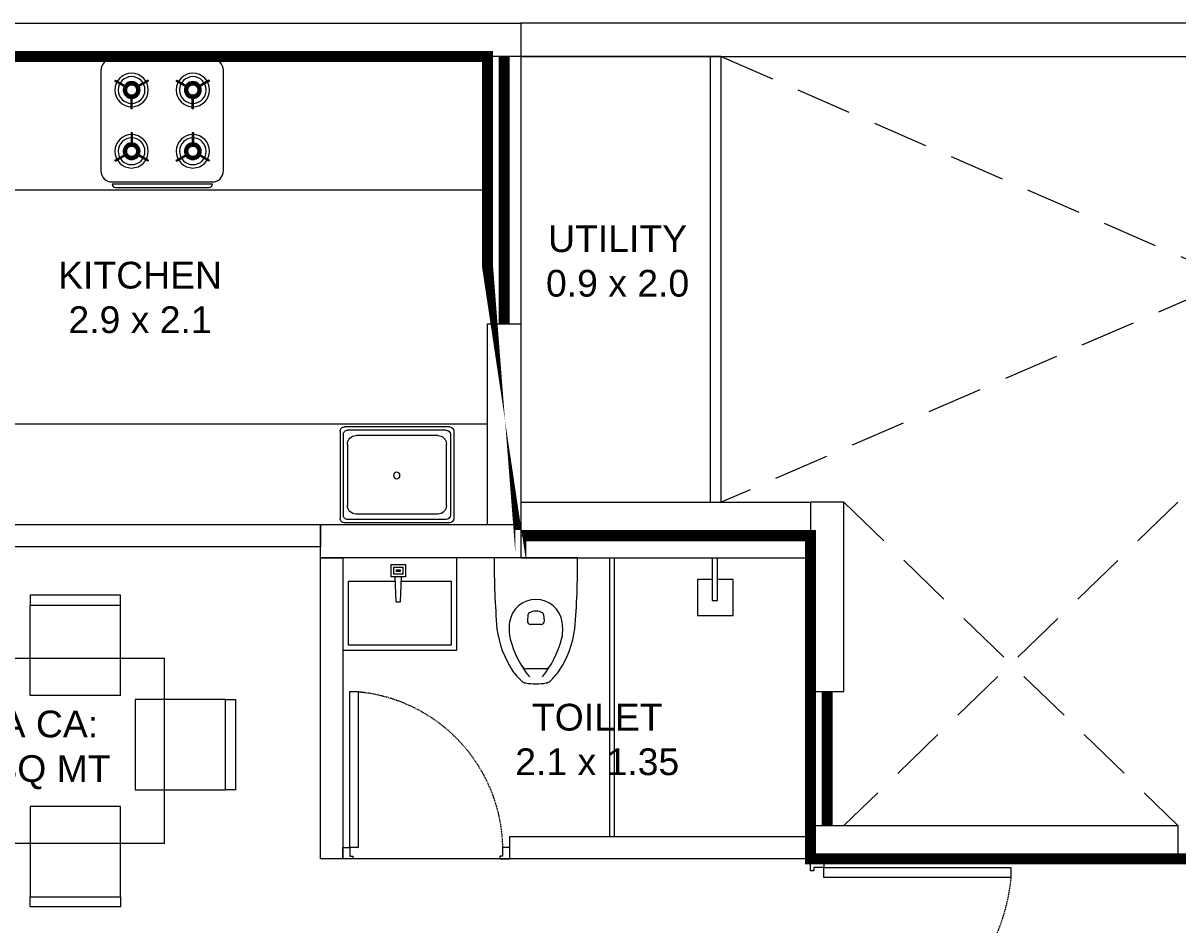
# Model space of a CAD drawing. Header units: inches. Extents: x 27644242 to 29005101, y -955243 to 216979.
# Drawn here: x 28739331 to 28744516, y -830350 to -826303 of the extents above; entities that cross this region are included whole.
import ezdxf

# ---------------------------------------------------------------- set-up
doc = ezdxf.new("R2010")
doc.units = ezdxf.units.IN
doc.header["$MEASUREMENT"] = 0
doc.set_wipeout_variables(frame=1)
for name, pattern in [('DASHED', [0.75, 0.5, -0.25]), ('DASHED2', [0.375, 0.25, -0.125]), ('HIDDEN', [0.375, 0.25, -0.125])]:
    doc.linetypes.add(name, pattern=pattern)
doc.layers.get('Defpoints').update_dxf_attribs({"color": 8})
for name, color, linetype, lineweight in [('AHC-A-DUCT', 14, 'HIDDEN', 5), ('DOOR', 4, 'Continuous', 0), ('ELEVATION', 40, 'Continuous', 13), ('FURN', 250, 'Continuous', 0), ('WALL', 7, 'Continuous', 20), ('WINDOW', 162, 'Continuous', 13)]:
    doc.layers.add(name, color=color, linetype=linetype, lineweight=lineweight)
doc.layers.add('text', color=7, linetype='Continuous')
doc.styles.add('AMITS', font='arial.ttf')

# ---------------------------------------------------------------- blocks, each defined once
blk = doc.blocks.new('KITCHEN')
at = {"layer": 'FURN'}
for p, q in [((-135610.396807738, 231798.9129835829, -6.80196420895e-05), (-135610.3967804788, 232190.0503932484, -6.80196420895e-05)), ((-135596.0179137137, 231813.2918504026, -6.80196420895e-05), (-135596.0179134736, 232175.6714994093, -6.80196420895e-05)), ((-135119.8276988504, 232209.4809657279, -6.80196420895e-05), (-135590.9658428584, 232209.4812943557, -6.80196420895e-05)), ((-135134.2065928738, 232195.1020989082, -6.80196420895e-05), (-135576.5869758541, 232195.1024005169, -6.80196420895e-05)), ((-135114.7756603756, 231813.2911255263, -6.80196420895e-05), (-135114.7756871345, 232175.6711612883, -6.80196420895e-05)), ((-135100.3967933704, 231798.9122316876, -6.80196420895e-05), (-135100.3967931102, 232190.0500281079, -6.80196420895e-05)), ((-135577.9473870879, 231857.0484814852, -6.80196420895e-05), (-135577.9471982807, 232131.914386686, -6.80196420895e-05)), ((-135171.7082867654, 232170.7759577617, -6.80196420895e-05), (-135539.0853230409, 232170.7761889008, -6.80196420895e-05)), ((-135132.8464845517, 232131.9140825215, -6.80196420895e-05), (-135132.8466733589, 231857.0481773207, -6.80196420895e-05)), ((-135171.7085485978, 231818.1863751068, -6.80196420895e-05), (-135539.0855848742, 231818.1866062462, -6.80196420895e-05)), ((-135119.8276991367, 231779.4812940964, -6.80196420895e-05), (-135590.9658431448, 231779.4809659872, -6.80196420895e-05)), ((-135134.2065931401, 231793.8601609361, -6.80196420895e-05), (-135576.5869761204, 231793.8598598058, -6.80196420895e-05))]:
    blk.add_line(p, q, dxfattribs=at)
blk.add_circle((-135356.2811818646, 231997.3440837172, -6.80196420895e-05), 14.57318952194355, dxfattribs=at)
for centre, radius, start, end in [((-135590.9658611147, 232190.050374992, -6.80196420895e-05), 19.43091936259141, 89.99994611887881, 179.9999461722396), ((-135576.5869941105, 232175.6714811533, -6.80196420895e-05), 19.43091936377012, 89.99994611887881, 179.9999461722396), ((-135134.2066064977, 232175.6711795446, -6.80196420895e-05), 19.4309193628743, 359.9999461722396, 89.99994611887881), ((-135119.8277124743, 232190.0500463643, -6.80196420895e-05), 19.4309193628743, 359.9999461722396, 89.99994611887881), ((-135539.0853595535, 232131.9143501736, -6.80196420895e-05), 38.86183872754022, 89.99994611887881, 179.9999461722396), ((-135171.708323278, 232131.914119034, -6.80196420895e-05), 38.86183872636153, 359.9999461722396, 89.99994611887881), ((-135576.5869943496, 231813.2918686302, -6.80196420895e-05), 19.43091936377012, 180.000053747719, 270.0000538010799), ((-135539.0855483616, 231857.0484449725, -6.80196420895e-05), 38.86183872664441, 179.9999461722396, 269.9999461188789), ((-135171.7085120852, 231857.0482138331, -6.80196420895e-05), 38.86183872636153, 269.9999461188789, 359.9999461722396), ((-135134.2066067369, 231813.2921697604, -6.80196420895e-05), 19.4309193628743, 270.0000538010799, 5.37477190742e-05), ((-135590.965861374, 231798.9118853508, -6.80196420895e-05), 19.43091936259141, 180.000053747719, 270.0000538010799), ((-135119.8277127335, 231798.91221346, -6.80196420895e-05), 19.4309193628743, 270.0000538010799, 5.37477190742e-05)]:
    blk.add_arc(centre, radius, start, end, dxfattribs=at)
blk = doc.blocks.new('A$C3D5F2F58')
at = {"color": 0, "linetype": 'ByBlock'}
blk.add_wipeout([(187.50011628095314, 0.0007029809106882112), (-187.49988645238258, 0.002141109449553369), (-185.4461327599712, -124.79427701764467), (-182.64319708290714, -194.17809506666697), (-178.67937656536208, -263.2553945867189), (-175.94513293807603, -301.96418667944084), (-169.5233772166112, -348.5784110480934), (-150.65958313053636, -414.79895548603076), (-143.60576840086605, -432.7434513807498), (-131.4359386546992, -459.4194672303872), (-111.55101623162273, -495.3515091896269), (-106.00146373602581, -504.16207614979146), (-86.31187905213665, -529.656873245913), (-71.77004263157346, -545.0922721066611), (-63.7535681235704, -552.6522667291487), (-55.820945889355016, -558.0207123471199), (-40.62732903216272, -561.9569644665341), (-22.650784500767486, -564.0576937184092), (3.1191860226782637, -564.9819712372704), (29.623588182085655, -563.386044606136), (46.7036936595033, -560.9708889653714), (55.816613053843184, -558.0211040811308), (74.1694634542315, -542.702967029331), (100.9077609306371, -511.3725559020884), (135.40578869359751, -451.2000398289068), (158.3135983791637, -392.2332935974886), (171.18299652454425, -340.03528904007953), (178.86706809347294, -260.36256015572616), (185.06888550975071, -136.10103552398238), (187.40490855322727, -46.04541111191347)], dxfattribs=at)
for p, q in [((-187.5010972647469, 0.0007029809116829711), (187.5010972647469, -0.0007029809116829711)), ((-0.0001206899869430345, -62.50032787627106), (-0.0001206899869430345, -62.50032787627106)), ((-38.34417684682921, -282.4441069934812), (-35.83019779135429, -255.1767006467769)), ((35.8281326717879, -255.1771965825794), (38.34190726578163, -282.4443945058781)), ((-24.19961533470996, -297.9528777467137), (24.19722946341426, -297.9530591965788)), ((-42.54204804944675, -496.8174885845067), (42.53839828186392, -496.8178075689004))]:
    blk.add_line(p, q, dxfattribs=at)
at = {"color": 0, "linetype": 'ByBlock', "extrusion": (0, 0, -1)}
for centre, major_axis, ratio, start_param, end_param in [((3903.021715754829, 5.336121362867516), (4087.626111640523, 164.3945008557587), 0.9402469974905732, 3.100231840976132, 3.182953466203625), ((-3903.021442387271, 5.368060991073435), (-4087.624769956175, 164.4278580952963), 0.9402470159297139, 3.100231840975885, 3.182953466203453), ((-0.0009514335361018311, -305.0664631726902), (84.37101153350417, 84.3710115335042), 0.9999999999999825, 4.0733299556064, 6.922251383800011), ((-27.34333802255787, -255.9594638445444), (6.026525934484352, 6.026525934484353), 0.9999999999973382, 4.018939732921321, 4.852375116918253), ((-0.001057996767485747, -292.2711204833024), (-38.16791187460797, 38.16791187460796), 0.9999999999999851, 0.139987881863427, 1.430815943345945), ((27.34126703434958, -255.9596688687827), (6.026537183955396, 6.026537183955397), 0.9999999999970494, -0.1399786381201538, 0.6934719302451016), ((86.94657025271954, -319.104996327497), (146.6450412105385, 146.6450412105385), 0.9999999999999918, 3.705861349966813, 4.079164587688122), ((-24.19956207924042, -283.7482577751036), (10.0441831062959, 10.0441831062959), 0.9999999999995852, 2.356198239399527, 4.018928911878863), ((24.19728271947315, -283.7484392249714), (-10.04417346387967, 10.04417346387967), 0.9999999999995556, 2.264264766379833, 3.926994566194867), ((-86.94888745475691, -319.1043443575218), (-146.6450412105745, 146.6450412105745), 0.9999999999999966, 2.204028217905958, 2.577331455627266), ((275.8096101164956, -257.5165176812914), (321.4138594013794, 321.4138594013795), 0.9999999999999842, 3.353440802212683, 3.793890346916726), ((-275.8114654978235, -257.514449539239), (-321.413859401371, 321.4138594013709), 0.9999999999999198, 2.489302284144396, 2.92975182884846), ((326.3046916335552, -245.8093728538863), (-323.4226960226756, 323.4226960226755), 0.9999999999998977, 4.816657477375592, 5.235079919721876), ((-326.3066865018882, -245.806926078347), (-323.4226960226392, 323.4226960226392), 0.9999999999998939, 2.618908689068238, 3.037332178612136), ((119.317531459139, -350.4991460226909), (192.8483156408264, 192.8483156408265), 0.9999999999996505, 3.092098341611679, 3.328461824491127), ((-42.54196283946294, -474.0900966303486), (16.07069297006956, 16.07069297006956), 0.9999999999997307, 2.356198239399343, 3.38783600578178), ((42.53848349126565, -474.0904156141503), (16.0707090407633, 16.0707090407633), 0.9999999999999711, 1.324558553155231, 2.356198239399556), ((-119.3203113403979, -350.4982513199195), (192.848315640911, 192.8483156409111), 0.9999999999995629, 1.383934654308197, 1.620297613588678), ((-40.86965387194141, -527.3831097477766), (24.10605552579581, 24.10605552579582), 0.9999999999997885, 2.52830116013461, 3.092098516144597), ((-0.001305734640482115, -292.2739921861062), (-192.8462850393787, 192.8462850393787), 0.9999999999999838, 3.754889937231234, 4.099098604700583), ((40.86554763679669, -527.3834161899506), (24.10603945512559, 24.1060394551256), 0.9999999999991802, 1.620297613588609, 2.184094812518512)]:
    blk.add_ellipse(centre, major_axis=major_axis, ratio=ratio, start_param=start_param, end_param=end_param, dxfattribs=at)
blk = doc.blocks.new('A$C3E645E75')
at = {"extrusion": (0, 0, -1), "zscale": -0.9999999999999998, "rotation": 179.9999999999989}
blk.add_blockref('A$C3D5F2F58', (0.0001145812657341594, 0.001422045185563547), dxfattribs=at)
blk = doc.blocks.new('A$C3C731254-flat-1')
at = {"layer": 'FURN'}
for p, q in [((-77430.43748003093, -2801.689654865157), (-77317.8748892299, -2796.971816414385)), ((-77430.43748000963, -2819.970071324147), (-77430.67847345052, -2801.689654865302)), ((-77430.43748000963, -2819.970071324147), (-77317.87488921489, -2824.687909652857))]:
    blk.add_line(p, q, dxfattribs=at)
for points in [[(-77233.28092653771, -3060.590108068543), (-77647.68076634045, -3060.590108293196), (-77647.6807665959, -2547.467935639521), (-77233.28092680452, -2547.467935414868)], [(-77262.74279708727, -2843.048399874649), (-77262.74279714511, -2778.289552053029), (-77317.87488925141, -2778.289552060189), (-77317.87488920493, -2843.04839988178)], [(-77274.95999168088, -2830.831205317023), (-77274.95999170274, -2790.506746669416), (-77305.65769463503, -2790.506746663305), (-77305.65769462456, -2830.831205310911)], [(-77287.17718628586, -2818.614010713907), (-77287.17718628311, -2802.723941240285), (-77293.44050005279, -2802.723941243661), (-77293.44050003283, -2818.614010717312)]]:
    blk.add_lwpolyline(points, close=True, dxfattribs=at)
blk.add_lwpolyline([(-77338.50133330109, -2823.82339306979), (-77338.50133318597, -3036.155718951602), (-77623.24637716833, -3036.155719105969), (-77623.24637740865, -2571.902324800263), (-77338.50133343766, -2571.902324645896), (-77338.50133330381, -2797.836333065352)], dxfattribs=at)
blk = doc.blocks.new('A$C3A956F37-flat-1')
at = {"layer": 'FURN'}
blk.add_line((-168.3018512507224, 90.21167682122905), (-6.357986057992093e-05, 90.21167732175672), dxfattribs=at)
for points in [[(-97.08217719242748, 66.7323122372909), (-97.08217699390661, -2.887973096221685e-07), (-258.5135283042036, -7.690396159887314e-07), (-258.5135287844423, 161.4313505413011), (-97.08217747414528, 161.4313510215434), (-97.08217726227304, 90.21167703301762)], [(-6.351125193759799e-05, 67.13475424569333), (-191.3787742581335, 67.13475367650972), (-191.3787743267858, 90.21167675257311), (-168.3018512507224, 90.21167682122905)]]:
    blk.add_lwpolyline(points, dxfattribs=at)
blk = doc.blocks.new('DOOR_750')
at = {"layer": 'DOOR'}
for points in [[(-70, 50), (-32.5, 50), (-32.5, 750), (-70, 750)], [(-750, 50), (-717.5, 50), (-717.5, 12.5), (-705, 12.5), (-705, 0), (-750, 0)], [(0, 50), (-32.5, 50), (-32.5, 12.5), (-45, 12.5), (-45, 0), (0, 0)]]:
    blk.add_lwpolyline(points, close=True, dxfattribs=at)
at = {"layer": 'DOOR', "linetype": 'DASHED', "ltscale": 10}
blk.add_arc((-2.421077079540668, 38.02074629857511), 715.1792562178572, 95.42209849767376, 179.0402507183887, dxfattribs=at)
blk = doc.blocks.new('hob')
at = {"layer": 'FURN', "extrusion": (2e-16, 7.342489320000001e-08, 0.9999999999999974)}
for p, q in [((-747640.0917034821, 890446.8354195151), (-747612.5579157397, 890399.1455002223)), ((-747635.7615764627, 890449.3354195151), (-747608.2277887221, 890401.6455002222)), ((-747280.1291814615, 890449.3354195151), (-747307.6629692019, 890401.6455002222)), ((-747275.799054442, 890446.8354195151), (-747303.3328421824, 890399.1455002223)), ((-747510.4817989618, 890377.0051062517), (-747565.5493744445, 890377.0051062517)), ((-747510.4817989618, 890372.0051062517), (-747565.5493744445, 890372.0051062517)), ((-747405.4089589603, 890377.0051062517), (-747350.3413834795, 890377.0051062517)), ((-747405.4089589603, 890372.0051062517), (-747350.3413834795, 890372.0051062517)), ((-747640.0917034821, 890302.1747929864), (-747612.5579157397, 890349.8647122794)), ((-747635.7615764627, 890299.6747929862), (-747608.2277887221, 890347.3647122792)), ((-747280.1291814615, 890299.6747929862), (-747307.6629692019, 890347.3647122792)), ((-747275.799054442, 890302.1747929864), (-747303.3328421824, 890349.8647122794)), ((-747640.0917034821, 890171.8354195151), (-747612.5579157397, 890124.1455002223)), ((-747635.7615764627, 890174.3354195151), (-747608.2277887221, 890126.6455002222)), ((-747280.1291814615, 890174.3354195151), (-747307.6629692019, 890126.6455002222)), ((-747275.799054442, 890171.8354195151), (-747303.3328421824, 890124.1455002223)), ((-747640.0917034821, 890027.1747929862), (-747612.5579157397, 890074.8647122794)), ((-747635.7615764627, 890024.6747929864), (-747608.2277887221, 890072.3647122794)), ((-747510.4817989618, 890102.0051062516), (-747565.5493744445, 890102.0051062516)), ((-747510.4817989618, 890097.0051062519), (-747565.5493744445, 890097.0051062519)), ((-747405.4089589603, 890102.0051062498), (-747350.3413834795, 890102.0051062498)), ((-747405.4089589603, 890097.0051062498), (-747350.3413834795, 890097.0051062498)), ((-747280.1291814615, 890024.6747929864), (-747307.6629692019, 890072.3647122794)), ((-747275.799054442, 890027.1747929862), (-747303.3328421824, 890074.8647122794))]:
    blk.add_line(p, q, dxfattribs=at)
at = {"layer": 'FURN', "extrusion": (2e-16, 7.342489320000001e-08, 0.9999999999999974), "elevation": 0.06695608915302599}
for points in [[(-747232.9450263028, 889962.0050052701), (-747682.9450263027, 889962.0050052701, -0.4142135623730929), (-747732.9450263027, 890012.0050052705), (-747732.9450263027, 890462.0050052705, -0.4142135623730951), (-747682.9450263007, 890512.0050052704), (-747232.9450263007, 890512.0050052704, -0.4142135623730971), (-747182.9450263027, 890462.0050052705), (-747182.9450263027, 890012.0050052705, -0.4142135623730951)], [(-747172.9450263007, 890462.0050052705, -0.4142135623730951), (-747157.945026301, 890447.0050052704), (-747157.9450263027, 890027.0050052701, -0.4142135623730951), (-747172.9450263028, 890012.0050052705), (-747172.9450263028, 890027.0050052701)]]:
    blk.add_lwpolyline(points, format="xyb", close=True, dxfattribs=at)
at = {"layer": 'FURN', "extrusion": (2e-16, 7.342489320000001e-08, 0.9999999999999974), "const_width": 20, "elevation": 0.06695608915302599}
for points in [[(-747625.4450263027, 890374.5050052705, 1), (-747565.445026301, 890374.5050052705, 1)], [(-747290.4457316212, 890374.5050052705, 1), (-747350.4457316212, 890374.505005272, 1)], [(-747625.4450263027, 890099.5050052704, -1), (-747565.4450263028, 890099.5050052704, -1)], [(-747290.4457316212, 890099.5050052704, 1), (-747350.4457316212, 890099.5050052704, 1)]]:
    blk.add_lwpolyline(points, format="xyb", close=True, dxfattribs=at)
at = {"layer": 'FURN', "extrusion": (2e-16, 7.342489320000001e-08, 0.9999999999999974)}
for centre, radius in [((-747595.445026301, 890374.5051062476, 0.0653756527670075), 75), ((-747595.445026301, 890374.5051062476, 0.0653756527670075), 60.00000000000001), ((-747320.4457316212, 890374.5051062497, 0.06537565276706461), 75), ((-747320.4457316212, 890374.5051062497, 0.06537565276706461), 60.00000000000001), ((-747595.445026301, 890374.5051062476, 0.0653756527670075), 37.50000000000001), ((-747320.4457316212, 890374.5051062497, 0.06537565276706461), 37.50000000000001), ((-747595.4450263028, 890099.5051062478, 0.0653554609213856), 75), ((-747320.4457316212, 890099.5051062478, 0.0653554609214416), 75), ((-747595.4450263028, 890099.5051062478, 0.0653554609213856), 60.00000000000001), ((-747595.4450263028, 890099.5051062478, 0.0653554609213856), 37.50000000000001), ((-747320.4457316212, 890099.5051062478, 0.0653554609214416), 60.00000000000001), ((-747320.4457316212, 890099.5051062478, 0.0653554609214416), 37.50000000000001)]:
    blk.add_circle(centre, radius, dxfattribs=at)
for centre, start, end in [((-747595.445026301, 890374.5051062476, 0.0653756527670075), 118.3145869005222, 121.6854130804511), ((-747320.4457316212, 890374.5051062497, 0.06537565276706461), 58.3145869195489, 61.68541298337863), ((-747320.445026301, 890374.5051062476, 0.0653756527670636), 58.3145869195489, 61.68541298337863), ((-747595.445026301, 890374.5051062476, 0.0653756527670075), 358.3145869530076, 1.685412940316937), ((-747320.4457316212, 890374.5051062497, 0.06537565276706461), 178.3145869530075, 181.6854129403169), ((-747595.445026301, 890374.5051062476, 0.0653756527670075), 238.3145869195489, 241.6854129833786), ((-747320.4457316212, 890374.5051062497, 0.06537565276706461), 298.3145869005222, 301.6854130804511), ((-747595.4450263028, 890099.5051062478, 0.0653554609213856), 118.3145869005222, 121.6854130804511), ((-747320.4457316212, 890099.5051062478, 0.0653554609214416), 58.3145869195489, 61.68541298337863), ((-747320.445026301, 890099.5051062478, 0.0653554609214416), 58.3145869195489, 61.68541298337863), ((-747595.4450263028, 890099.5051062478, 0.0653554609213856), 358.3145869530076, 1.685412940316937), ((-747320.4457316212, 890099.5051062478, 0.0653554609214416), 178.3145869530075, 181.6854129403169), ((-747595.4450263028, 890099.5051062478, 0.0653554609213856), 238.3145869195489, 241.6854129833786), ((-747320.4457316212, 890099.5051062478, 0.0653554609214416), 298.3145869005222, 301.6854130804511)]:
    blk.add_arc(centre, 85, start, end, dxfattribs=at)
blk = doc.blocks.new('DINING TBALE')
at = {"layer": 'FURN'}
for p, q in [((551.6394374225056, 1664.61049376172, 0.3026115498129918), (551.639403506997, 1259.61049376172, 0.3026115498129918)), ((551.6394374225056, 1664.61049376172, 0.3026115498129918), (551.6394411908695, 1709.61049376172, 0.3026115498129918)), ((551.6394411908695, 1709.61049376172, 0.3026115498129918), (956.6394411908695, 1709.610459846212, 0.3026115498129918)), ((551.6394374225056, 1664.61049376172, 0.3026115498129918), (551.6394411908695, 1709.61049376172, 0.3026115498129918)), ((956.6394374225056, 1664.610459846212, 0.3026115498129918), (551.6394374225056, 1664.61049376172, 0.3026115498129918)), ((956.6394374225056, 1664.610459846212, 0.3026115498129918), (551.6394374225056, 1664.61049376172, 0.3026115498129918)), ((956.639403506997, 1259.610459846212, 0.3026115498129918), (956.6394374225056, 1664.610459846212, 0.3026115498129918)), ((956.6394411908695, 1709.610459846212, 0.3026115498129918), (956.6394374225056, 1664.610459846212, 0.3026115498129918)), ((1528.277242697193, 1709.61049376172, 0.3026115498129918), (1123.277242697193, 1709.610459846212, 0.3026115498129918)), ((1123.277242697193, 1709.610459846212, 0.3026115498129918), (1123.277246465557, 1664.610459846212, 0.3026115498129918)), ((1123.277246465557, 1664.610459846212, 0.3026115498129918), (1528.277246465557, 1664.61049376172, 0.3026115498129918)), ((1123.277246465557, 1664.610459846212, 0.3026115498129918), (1528.277246465557, 1664.61049376172, 0.3026115498129918)), ((1123.277280381299, 1259.610459846212, 0.3026115498129918), (1123.277246465557, 1664.610459846212, 0.3026115498129918)), ((1528.277246465557, 1664.61049376172, 0.3026115498129918), (1528.277242697193, 1709.61049376172, 0.3026115498129918)), ((1528.277246465557, 1664.61049376172, 0.3026115498129918), (1528.277242697193, 1709.61049376172, 0.3026115498129918)), ((1528.277246465557, 1664.61049376172, 0.3026115498129918), (1528.277280381299, 1259.61049376172, 0.3026115498129918)), ((1726.246325909975, 1426.237583625829, 0.3026115498129918), (353.6703579780878, 1426.237698568497, 0.3026115498129918)), ((353.6703579783207, 1426.237583625829, 0.3026115498129918), (353.6704276530072, 594.220360763371, 0.3026115498129918)), ((1726.246325909975, 1426.237583625829, 0.3026115498129918), (1726.246256234939, 594.220245820703, 0.3026115498129918)), ((551.639403506997, 1259.61049376172, 0.3026115498129918), (956.639403506997, 1259.610459846212, 0.3026115498129918)), ((1528.277280381299, 1259.61049376172, 0.3026115498129918), (1123.277280381299, 1259.610459846212, 0.3026115498129918)), ((35.04572732385714, 779.3267953547183, 0.3026115498129918), (35.04576123959851, 1184.326795354718, 0.3026115498129918)), ((35.04576123959851, 1184.326795354718, 0.3026115498129918), (80.0457612395985, 1184.326791586354, 0.3026115498129918)), ((80.0457612395985, 1184.326791586354, 0.3026115498129918), (80.04572732385714, 779.3267915863544, 0.3026115498129918)), ((80.0457612395985, 1184.326791586354, 0.3026115498129918), (80.04572732385714, 779.3267915863544, 0.3026115498129918)), ((485.0457612395985, 1184.326757670846, 0.3026115498129918), (80.0457612395985, 1184.326791586354, 0.3026115498129918)), ((485.0457273238571, 779.3267576708458, 0.3026115498129918), (485.0457612395985, 1184.326757670846, 0.3026115498129918)), ((1594.870922648231, 1184.326757670846, 0.3026115498129918), (1999.870922648231, 1184.326791586354, 0.3026115498129918)), ((1594.870956563973, 779.3267576708458, 0.3026115498129918), (1594.870922648231, 1184.326757670846, 0.3026115498129918)), ((2044.870922648231, 1184.326795354718, 0.3026115498129918), (1999.870922648231, 1184.326791586354, 0.3026115498129918)), ((1999.870922648231, 1184.326791586354, 0.3026115498129918), (1999.870956563973, 779.3267915863544, 0.3026115498129918)), ((1999.870922648231, 1184.326791586354, 0.3026115498129918), (1999.870956563973, 779.3267915863544, 0.3026115498129918)), ((2044.870956563973, 779.3267953547183, 0.3026115498129918), (2044.870922648231, 1184.326795354718, 0.3026115498129918)), ((80.04572732385714, 779.3267915863544, 0.3026115498129918), (35.04572732385714, 779.3267953547183, 0.3026115498129918)), ((80.04572732385714, 779.3267915863544, 0.3026115498129918), (35.04572732385714, 779.3267953547183, 0.3026115498129918)), ((80.04572732385714, 779.3267915863544, 0.3026115498129918), (485.0457273238571, 779.3267576708458, 0.3026115498129918)), ((1999.870956563973, 779.3267915863544, 0.3026115498129918), (1594.870956563973, 779.3267576708458, 0.3026115498129918)), ((1999.870956563973, 779.3267915863544, 0.3026115498129918), (2044.870956563973, 779.3267953547183, 0.3026115498129918)), ((1999.870956563973, 779.3267915863544, 0.3026115498129918), (2044.870956563973, 779.3267953547183, 0.3026115498129918)), ((551.639403506997, 760.8472781460732, 0.3026115498129918), (551.6393695912557, 355.8472781460732, 0.3026115498129918)), ((551.639403506997, 760.8472442303319, 0.3026115498129918), (956.639403506997, 760.8472781460732, 0.3026115498129918)), ((956.639403506997, 760.8472781460732, 0.3026115498129918), (956.6394374225056, 355.8472781460732, 0.3026115498129918)), ((1123.277280381299, 760.8472781460732, 0.3026115498129918), (1123.277246465557, 355.8472781460732, 0.3026115498129918)), ((1528.277280381299, 760.8472442303319, 0.3026115498129918), (1123.277280381299, 760.8472781460732, 0.3026115498129918)), ((1528.277280381299, 760.8472781460732, 0.3026115498129918), (1528.277314296807, 355.8472781460732, 0.3026115498129918)), ((353.6704276530072, 594.220360763371, 0.3026115498129918), (1726.246256234939, 594.220245820703, 0.3026115498129918)), ((956.6393695912557, 355.8472888551187, 0.3026115498129918), (551.6393695912557, 355.8472549393773, 0.3026115498129918)), ((956.6393695912557, 355.8472888551187, 0.3026115498129918), (551.6393695912557, 355.8472549393773, 0.3026115498129918)), ((551.6393695912557, 355.8472549393773, 0.3026115498129918), (551.6393733596196, 310.8472549393773, 0.3026115498129918)), ((551.6393695912557, 355.8472549393773, 0.3026115498129918), (551.6393733596196, 310.8472549393773, 0.3026115498129918)), ((956.6393733596196, 310.8472888551187, 0.3026115498129918), (956.6393695912557, 355.8472888551187, 0.3026115498129918)), ((1123.277174865943, 310.8472888551187, 0.3026115498129918), (1123.277178634307, 355.8472888551187, 0.3026115498129918)), ((1123.277178634307, 355.8472888551187, 0.3026115498129918), (1528.277178634307, 355.8472549393773, 0.3026115498129918)), ((1123.277178634307, 355.8472888551187, 0.3026115498129918), (1528.277178634307, 355.8472549393773, 0.3026115498129918)), ((1528.277178634307, 355.8472549393773, 0.3026115498129918), (1528.277174865943, 310.8472549393773, 0.3026115498129918)), ((1528.277178634307, 355.8472549393773, 0.3026115498129918), (1528.277174865943, 310.8472549393773, 0.3026115498129918)), ((551.6393733596196, 310.8472549393773, 0.3026115498129918), (956.6393733596196, 310.8472888551187, 0.3026115498129918)), ((1528.277174865943, 310.8472549393773, 0.3026115498129918), (1123.277174865943, 310.8472888551187, 0.3026115498129918))]:
    blk.add_line(p, q, dxfattribs=at)
blk = doc.blocks.new('SALE  3')
at = {"layer": 'Defpoints', "ltscale": 500}
blk.add_lwpolyline([(-5334.328300159425, 3284.324125061452, 50, 50, 0), (-5334.32830016315, 1034.317045044852, 50, 50, 0), (-5184.328303381801, 1034.331211518787, 50, 50, 0), (-5184.328303381801, 1134.324128280801, 50, 50, 0), (-3884.01309100166, 1134.338294754736, 50, 50, 0), (-3884.230246007442, -315.6475355533767, 50, 50, 0), (-2084.311209838837, -315.6758685005479, 50, 50, 0), (-2084.311209838837, 1134.286911327566, 50, 50, 0), (315.6887901611626, 1134.286911327566, 50, 50, 0), (315.6706251427531, -4313.384414293163, 50, 50, 0), (-2984.320288766176, -4313.479417819821, 50, 50, 0), (-2984.302119772881, -5215.770863329701, 50, 50, 0), (-5984.311205957085, -5215.675865533354, 50, 50, 0), (-5984.311206672341, -5215.675868469116, 50, 50, 0), (-9384.32878369838, -5215.675864876132, 50, 50, 0), (-9384.32878369838, 3284.324128281383, 50, 50, 0), (-5334.328300159425, 3284.324125061452, 50, 50, 0)], format="xyseb", dxfattribs=at)
at = {"layer": 'ELEVATION', "ltscale": 500}
blk.add_line((-4334.324728023261, 3284.344343806093), (-4334.331885185093, 1284.322514731379), dxfattribs=at)
blk.add_lwpolyline([(-5184.328303381801, 1284.32412506215), (-4284.328306604177, 1284.32412506215), (-4284.328306604177, 3284.342733475263), (-5184.328303381801, 3284.342733475263)], close=True, dxfattribs=at)
at = {"layer": 'FURN', "ltscale": 500}
for p, q in [((-5334.32830016315, 2684.324125062034), (-8234.32830016315, 2684.32412506215)), ((-5334.32830016315, 1634.324125062267), (-7634.32830016315, 1634.324125062267)), ((-4784.187059428543, -215.6758717191988), (-4784.187059428543, 1034.425415993668)), ((-4764.187059428543, -215.6758717191988), (-4764.187059428543, 1034.425415993668)), ((-5234.328786917031, -315.6758685005479), (-5984.328786917031, -315.6758685005479))]:
    blk.add_line(p, q, dxfattribs=at)
at = {"layer": 'WALL', "ltscale": 500}
for p, q in [((-5334.32830016315, 2084.324125062325), (-5184.328303381801, 2084.324125062325)), ((-5334.32830016315, 1184.32412506215), (-5334.32830016315, 2084.324125062325)), ((-5184.328303381801, 1284.32412506215), (-3884.112115446478, 1284.32412506215)), ((-3884.112115446478, 1284.32412506215), (-3884.112115446478, 1134.324128280801)), ((-6084.32878369838, 1184.32412506215), (-5184.328303381801, 1184.32412506215)), ((-6084.32878369838, 1034.324128280801), (-6084.32878369838, 1184.32412506215)), ((-3884.112115446478, 1134.324128280801), (-5184.328303381801, 1134.324128280801))]:
    blk.add_line(p, q, dxfattribs=at)
for points in [[(-8384.328300528228, 3434.324125065876), (-5184.328300159425, 3434.324125065701), (-5184.328300159425, 3284.324125061976), (-8384.328300528228, 3284.32412506215)], [(-3734.112118665129, 1284.32412506215), (-3884.112115446478, 1284.32412506215), (-3884.112115446478, 434.3241282808012), (-3734.112118665129, 434.3241282808012)], [(-8334.328296944499, 1084.324128280801), (-8334.328296944499, 1184.32412506215), (-6084.32878369838, 1184.32412506215), (-6084.32878369838, 1084.324128280801)], [(-6084.32878369838, 1034.324128280801), (-5984.328786917031, 1034.324128280801), (-5984.328786917031, -315.6758685005479), (-6084.32878369838, -315.6758685005479)], [(-3884.356418050826, -165.6758717191988), (-2234.328813061118, -165.6758717191988), (-2234.328813061118, -315.6758685005479), (-3884.356418050826, -315.6758685005479)], [(-5234.328786917031, -315.6758685005479), (-5234.328786917031, -215.6758717191988), (-3884.356418050826, -215.6758717191988), (-3884.356418050826, -315.6758685005479)]]:
    blk.add_lwpolyline(points, close=True, dxfattribs=at)
at = {"layer": 'WINDOW', "ltscale": 500, "const_width": 50}
for points in [[(-5259.328301772475, 2084.324125062325), (-5259.328301772475, 3284.324125061976)], [(-3809.112117055804, 434.3241282808012), (-3809.112117055804, -165.6758717191988)]]:
    blk.add_lwpolyline(points, dxfattribs=at)
at = {"xscale": -1, "rotation": 270.0000000000088}
for name, p in [('A$C3C731254-flat-1', (-2923.738678861409, 78267.60505481903)), ('A$C3A956F37-flat-1', (-4391.860268447548, 1034.425479573489))]:
    blk.add_blockref(name, p, dxfattribs=at)
at = {"layer": 'DOOR', "xscale": -1}
blk.add_blockref('DOOR_750', (-5984.328786917031, -315.6758685005479), dxfattribs=at)
at = {"layer": 'DOOR', "xscale": -1.200000000020023, "yscale": 1.200000000020023, "zscale": 1.200000000020023, "rotation": 270}
blk.add_blockref('DOOR_750', (-3884.356418050826, -315.5710498674889), dxfattribs=at)
at = {"layer": 'FURN', "xscale": -1}
for name, p, rotation in [('hob', (883442.6624841951, -744461.3033128406, -4.002602715503374e-06), 89.99999999999123), ('KITCHEN', (129614.6730866469, 233401.8051090662, 6.801968326499084e-05), 180.0000000000081)]:
    blk.add_blockref(name, p, dxfattribs=dict(at, rotation=rotation))
at = {"layer": 'FURN', "ltscale": 1000, "xscale": -1, "rotation": 180}
blk.add_blockref('DINING TBALE', (-8510.575039934367, 1178.544374101504, -0.3026115497718163), dxfattribs=at)
at = {"layer": 'text', "ltscale": 100, "char_height": 120, "width": 1715.234679162502, "style": 'AMITS'}
for s, insert, attachment_point in [('\\pxqc;UTILITY\\P0.9 x 2.0', (-5607.609991259873, 2205.322771609295), 7), ('\\pxqc;KITCHEN\\P2.9 x 2.1', (-7751.595655992627, 2363.344086928118), 1), ('\\pxqc;TOILET\\P2.1 x 1.35', (-5699.015454679728, 379.8489111074596), 1), ('\\pxqc;RERA CA: \\P64.7 SQ MT', (-6620.328455705196, 349.2270830238122), 3)]:
    blk.add_mtext(s, dxfattribs=dict(at, insert=insert, attachment_point=attachment_point))
at = {"layer": 'FURN', "rotation": 179.9997802697439}
blk.add_blockref('A$C3E645E75', (-5116.828766919672, 1034.324128280801), dxfattribs=at)
at = {"layer": 'ELEVATION', "ltscale": 500}
blk.add_line((-5184.328303381801, 1034.3241282815), (-3884.112115446478, 1034.3241282815), dxfattribs=at)
at = {"layer": 'WALL', "ltscale": 500}
for p, q in [((-5184.328303381801, 2084.324125062325), (-5184.328303381801, 1034.324128280801)), ((-5184.328303381801, 1034.324128280801), (-6084.32878369838, 1034.324128280801))]:
    blk.add_line(p, q, dxfattribs=at)

msp = doc.modelspace()

# ---------------------------------------------------------------- linework, layer by layer
at = {"layer": 'WALL', "ltscale": 500}
msp.add_lwpolyline([(28747066.0505134, -826303.0372934162), (28741566.2468471, -826303.0372934162), (28741566.2468471, -826453.0372508771), (28747066.0505134, -826453.0372508771)], close=True, dxfattribs=at)

# ---------------------------------------------------------------- next in the draw order: block references
at = {"layer": 'ELEVATION', "ltscale": 500}
msp.add_blockref('SALE  3', (28746750.57514726, -829737.3753338058), dxfattribs=at)

# ---------------------------------------------------------------- next in the draw order: linework, layer by layer
at = {"layer": 'AHC-A-DUCT', "linetype": 'DASHED2', "ltscale": 1000}
for p, q in [((28742466.05102307, -826453.0326003307), (28747066.05051662, -828453.0877000347)), ((28747066.0505134, -826453.0372508771), (28742466.05102307, -828453.0504830815)), ((28743016.27657508, -828453.0504830815), (28744516.05051984, -829903.0504798628)), ((28744516.11430591, -828453.0877000347), (28743016.9944359, -829903.0504798628))]:
    msp.add_line(p, q, dxfattribs=at)

doc.saveas('drawing.dxf')
